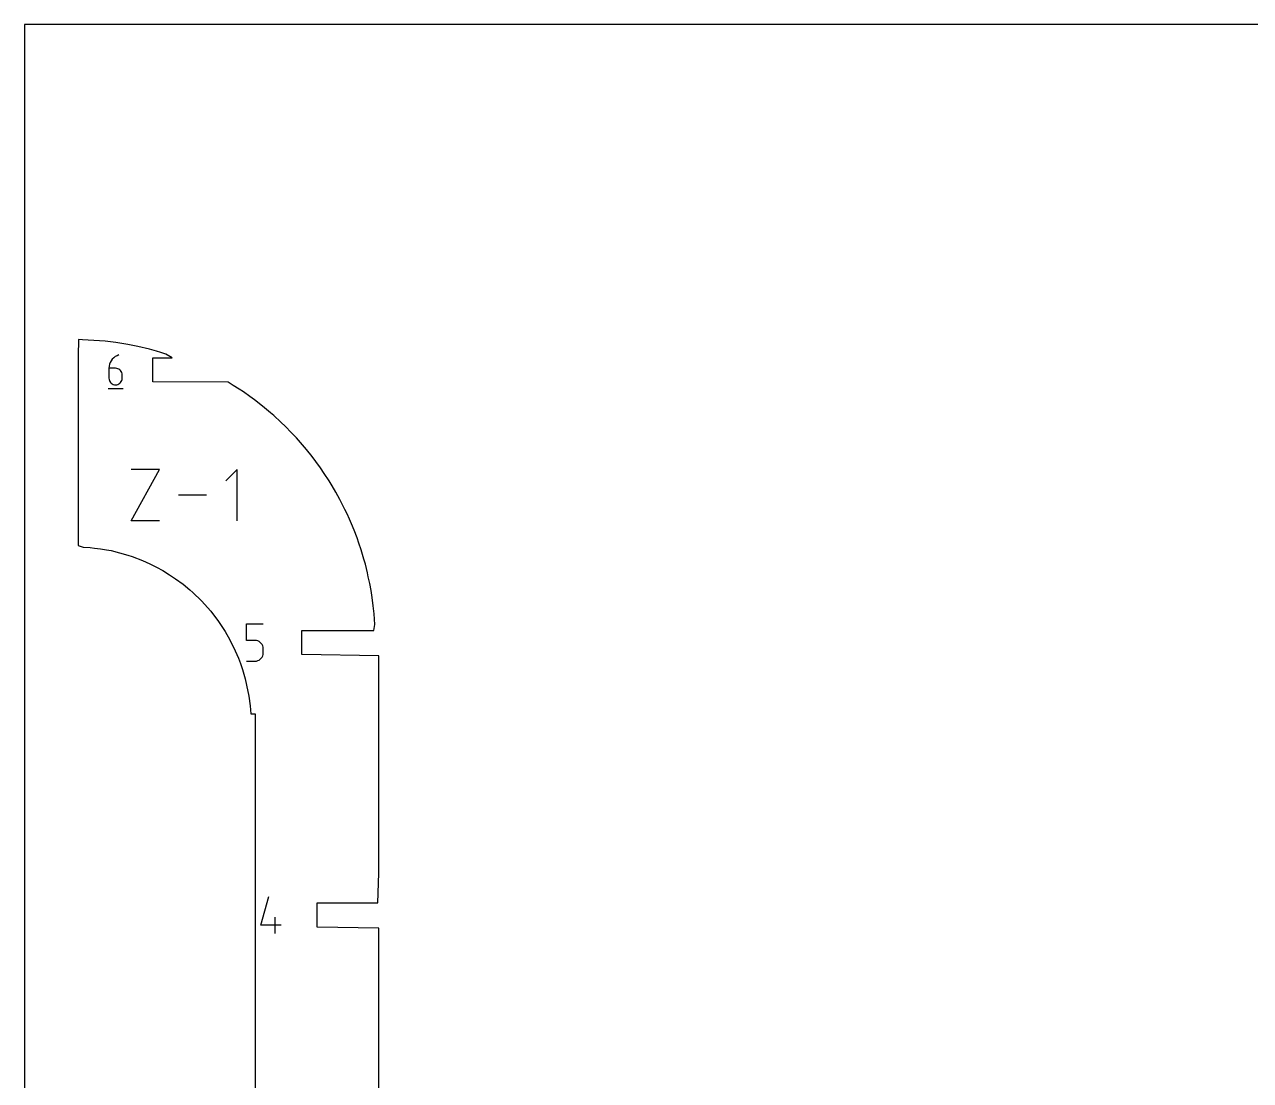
# Model space of a CAD drawing. Extents: x 0 to 1219, y 0 to 609.
# Drawn here: x 0 to 152.4, y 477.8 to 609 of the extents above; entities that cross this region are included whole.
import ezdxf

# ---------------------------------------------------------------- set-up
doc = ezdxf.new("R2010")
doc.units = 0

msp = doc.modelspace()

# ---------------------------------------------------------------- linework, layer by layer
at = {"layer": 'annotation', "color": 1}
for p, q in [((10.651855, 567.004723), (10.565772, 566.776445)), ((10.768515, 567.217185), (10.651855, 567.004723)), ((10.913527, 567.410844), (10.768515, 567.217185)), ((11.084666, 567.58271), (10.913527, 567.410844)), ((11.279709, 567.729793), (11.084666, 567.58271)), ((11.496429, 567.849105), (11.279709, 567.729793)), ((11.732603, 567.937656), (11.496429, 567.849105)), ((11.732603, 567.937656), (11.732603, 567.937656)), ((10.512491, 566.535343), (10.494236, 566.284405)), ((10.494236, 566.284405), (10.494236, 565.050462)), ((11.31865, 566.284405), (10.494236, 566.284405)), ((10.565772, 566.776445), (10.512491, 566.535343)), ((11.466923, 566.271173), (11.31865, 566.284405)), ((11.606442, 566.233011), (11.466923, 566.271173)), ((11.734888, 566.172221), (11.606442, 566.233011)), ((11.849939, 566.091103), (11.734888, 566.172221)), ((11.949276, 565.99196), (11.849939, 566.091103)), ((12.030577, 565.877092), (11.949276, 565.99196)), ((12.091523, 565.748801), (12.030577, 565.877092)), ((12.129791, 565.609388), (12.091523, 565.748801)), ((12.143063, 565.461156), (12.129791, 565.609388)), ((12.143063, 565.050462), (12.143063, 565.461156)), ((12.143063, 565.461156), (12.143063, 565.461156)), ((10.494236, 565.050462), (10.494236, 565.050462)), ((10.494236, 565.050462), (10.507547, 564.902157)), ((10.507547, 564.902157), (10.545911, 564.762552)), ((10.545911, 564.762552), (10.606981, 564.633983)), ((10.606981, 564.633983), (10.688407, 564.518784)), ((10.688407, 564.518784), (10.78784, 564.419293)), ((10.78784, 564.419293), (10.902929, 564.337845)), ((10.902929, 564.337845), (11.031327, 564.276776)), ((11.031327, 564.276776), (11.170684, 564.238421)), ((11.170684, 564.238421), (11.31865, 564.225117)), ((11.31865, 564.225117), (11.466923, 564.238421)), ((11.31865, 564.225117), (11.31865, 564.225117)), ((11.466923, 564.238421), (11.606442, 564.276776)), ((11.606442, 564.276776), (11.734888, 564.337845)), ((11.734888, 564.337845), (11.849939, 564.419293)), ((11.849939, 564.419293), (11.949276, 564.518784)), ((11.949276, 564.518784), (12.030577, 564.633983)), ((12.030577, 564.633983), (12.091523, 564.762552)), ((12.091523, 564.762552), (12.129791, 564.902157)), ((12.129791, 564.902157), (12.143063, 565.050462)), ((10.390981, 563.76105), (12.24725, 563.76105)), ((13.234656, 547.333271), (16.769164, 553.6989)), ((16.769164, 553.6989), (13.234656, 553.6989)), ((26.439363, 553.6989), (25.024202, 552.28334)), ((26.439363, 547.333271), (26.439363, 553.6989)), ((22.63749, 550.516085), (19.156874, 550.516085)), ((16.769164, 547.333271), (13.234656, 547.333271)), ((27.602222, 532.469067), (27.602222, 534.540305)), ((27.602222, 534.540305), (29.667918, 534.540305)), ((28.63507, 532.469067), (27.602222, 532.469067)), ((28.820523, 532.45249), (28.63507, 532.469067)), ((28.995154, 532.404679), (28.820523, 532.45249)), ((29.156026, 532.328519), (28.995154, 532.404679)), ((29.300204, 532.226893), (29.156026, 532.328519)), ((29.424752, 532.102683), (29.300204, 532.226893)), ((29.526733, 531.958774), (29.424752, 532.102683)), ((29.603212, 531.798048), (29.526733, 531.958774)), ((29.651252, 531.623388), (29.603212, 531.798048)), ((29.424656, 530.257049), (29.526668, 530.401373)), ((29.526668, 530.401373), (29.603178, 530.562448)), ((29.603178, 530.562448), (29.651243, 530.737349)), ((29.651243, 530.737349), (29.667918, 530.92315)), ((29.667918, 531.437678), (29.651252, 531.623388)), ((29.667918, 530.92315), (29.667918, 531.437678)), ((29.667918, 531.437678), (29.667918, 531.437678)), ((27.602222, 529.889135), (28.63507, 529.889135)), ((28.63507, 529.889135), (28.820446, 529.905802)), ((28.63507, 529.889135), (28.63507, 529.889135)), ((28.820446, 529.905802), (28.995036, 529.953854)), ((28.995036, 529.953854), (29.155897, 530.030363)), ((29.155897, 530.030363), (29.300084, 530.132404)), ((29.300084, 530.132404), (29.424656, 530.257049)), ((29.35179, 497.073976), (30.36921, 500.642141)), ((31.899369, 497.073976), (29.35179, 497.073976)), ((31.135728, 496.053966), (31.135728, 498.091684))]:
    msp.add_line(p, q, dxfattribs=at)
at = {"layer": 'boundary', "color": 5}
for p, q in [((6.70337, 569.847262), (6.6675, 567.831258)), ((7.212958, 569.824825), (6.70337, 569.847262)), ((8.627535, 569.75633), (7.212958, 569.824825)), ((10.007045, 569.638758), (8.627535, 569.75633)), ((11.352679, 569.475674), (10.007045, 569.638758)), ((12.854222, 569.233699), (11.352679, 569.475674)), ((14.086742, 568.986956), (12.854222, 569.233699)), ((15.526262, 568.640074), (14.086742, 568.986956)), ((16.393368, 568.395391), (15.526262, 568.640074)), ((16.957921, 568.236097), (16.393368, 568.395391)), ((6.6675, 567.831258), (6.6675, 565.653731)), ((15.959789, 564.581386), (15.959789, 567.581387)), ((15.959789, 567.581387), (18.35072, 567.581386)), ((17.574581, 568.036393), (16.957921, 568.236097)), ((18.35072, 567.581386), (17.574581, 568.036393)), ((6.6675, 565.653731), (6.6675, 563.520737)), ((25.317185, 564.543939), (15.959789, 564.581386)), ((25.927213, 564.163055), (25.317185, 564.543939)), ((26.661132, 563.704826), (25.927213, 564.163055)), ((6.6675, 563.520737), (6.6675, 562.976948)), ((6.6675, 562.976948), (6.6675, 561.430115)), ((27.202167, 563.339715), (26.661132, 563.704826)), ((27.987989, 562.79226), (27.202167, 563.339715)), ((28.574645, 562.352152), (27.987989, 562.79226)), ((29.581521, 561.581132), (28.574645, 562.352152)), ((6.6675, 561.430115), (6.6675, 560.121954)), ((30.586025, 560.744521), (29.581521, 561.581132)), ((30.971015, 560.401268), (30.586025, 560.744521)), ((6.6675, 560.121954), (6.6675, 559.37999)), ((6.6675, 559.37999), (6.6675, 558.244609)), ((31.855062, 559.602329), (30.971015, 560.401268)), ((32.431671, 559.033232), (31.855062, 559.602329)), ((6.6675, 558.244609), (6.6675, 557.36862)), ((33.159371, 558.311294), (32.431671, 559.033232)), ((33.788536, 557.623727), (33.159371, 558.311294)), ((6.6675, 557.36862), (6.6675, 556.398663)), ((6.6675, 556.398663), (6.6675, 555.394457)), ((34.543313, 556.783724), (33.788536, 557.623727)), ((35.043979, 556.177396), (34.543313, 556.783724)), ((35.740102, 555.318346), (35.043979, 556.177396)), ((6.6675, 555.394457), (6.6675, 554.582712)), ((36.201034, 554.699031), (35.740102, 555.318346)), ((36.784143, 553.909147), (36.201034, 554.699031)), ((6.6675, 554.582712), (6.6675, 553.874508)), ((6.6675, 553.874508), (6.6675, 552.795436)), ((37.26339, 553.19351), (36.784143, 553.909147)), ((37.85862, 552.292379), (37.26339, 553.19351)), ((6.6675, 552.795436), (6.6675, 552.2166)), ((6.6675, 552.2166), (6.6675, 551.035696)), ((38.235335, 551.6658), (37.85862, 552.292379)), ((38.688478, 550.894648), (38.235335, 551.6658)), ((6.6675, 551.035696), (6.6675, 549.302443)), ((39.204451, 549.967241), (38.688478, 550.894648)), ((6.6675, 549.302443), (6.6675, 547.594726)), ((39.527687, 549.332216), (39.204451, 549.967241)), ((39.832267, 548.733816), (39.527687, 549.332216)), ((40.082127, 548.2125), (39.832267, 548.733816)), ((6.6675, 547.594726), (6.6675, 545.799275)), ((40.388869, 547.534336), (40.082127, 548.2125)), ((40.633738, 546.956672), (40.388869, 547.534336)), ((6.6675, 545.799275), (6.6675, 544.244074)), ((40.965468, 546.160136), (40.633738, 546.956672)), ((41.325005, 545.224171), (40.965468, 546.160136)), ((6.6675, 544.244074), (7.28901, 544.070751)), ((7.28901, 544.070751), (8.143972, 544.019165)), ((8.143972, 544.019165), (8.701648, 543.951798)), ((41.562254, 544.537472), (41.325005, 545.224171)), ((41.833699, 543.720682), (41.562254, 544.537472)), ((8.701648, 543.951798), (9.454879, 543.860817)), ((9.454879, 543.860817), (10.20243, 543.725126)), ((10.20243, 543.725126), (10.762333, 543.623494)), ((10.762333, 543.623494), (11.807538, 543.369913)), ((11.807538, 543.369913), (12.854503, 543.067261)), ((12.854503, 543.067261), (13.361459, 542.904675)), ((13.361459, 542.904675), (14.650395, 542.406675)), ((42.192694, 542.549924), (41.833699, 543.720682)), ((42.359876, 541.938569), (42.192694, 542.549924)), ((14.650395, 542.406675), (15.573166, 541.988785)), ((15.573166, 541.988785), (16.412607, 541.576102)), ((16.412607, 541.576102), (17.200251, 541.142302)), ((17.200251, 541.142302), (18.031633, 540.623966)), ((42.620781, 540.881315), (42.359876, 541.938569)), ((18.031633, 540.623966), (18.772156, 540.139037)), ((18.772156, 540.139037), (19.703853, 539.448013)), ((19.703853, 539.448013), (20.552397, 538.750318)), ((42.730167, 540.383835), (42.620781, 540.881315)), ((42.909128, 539.532085), (42.730167, 540.383835)), ((43.070986, 538.673144), (42.909128, 539.532085)), ((20.552397, 538.750318), (20.935016, 538.414085)), ((20.935016, 538.414085), (21.978869, 537.404765)), ((43.215937, 537.793131), (43.070986, 538.673144)), ((21.978869, 537.404765), (23.143359, 536.097708)), ((43.3474, 536.785097), (43.215937, 537.793131)), ((43.451907, 535.784691), (43.3474, 536.785097)), ((23.143359, 536.097708), (24.110747, 534.824867)), ((43.506358, 535.090353), (43.451907, 535.784691)), ((43.549203, 534.436404), (43.506358, 535.090353)), ((24.110747, 534.824867), (24.530557, 534.211654)), ((24.530557, 534.211654), (24.928137, 533.582356)), ((24.928137, 533.582356), (25.523912, 532.543748)), ((34.449616, 530.71472), (34.449616, 533.71472)), ((34.449616, 533.71472), (43.429183, 533.71472)), ((43.429183, 533.71472), (43.549203, 534.436404)), ((25.523912, 532.543748), (26.199003, 531.174208)), ((26.199003, 531.174208), (26.584957, 530.259415)), ((44.054763, 530.56472), (34.449616, 530.71472)), ((44.058403, 517.567039), (44.054763, 530.56472)), ((26.584957, 530.259415), (26.833408, 529.620448)), ((26.833408, 529.620448), (27.096546, 528.847478)), ((27.096546, 528.847478), (27.425627, 527.707439)), ((27.425627, 527.707439), (27.609868, 526.928704)), ((27.609868, 526.928704), (27.885498, 525.532568)), ((27.885498, 525.532568), (28.03872, 524.34934)), ((28.03872, 524.34934), (28.111451, 523.328671)), ((28.111451, 523.328671), (28.668807, 523.328671)), ((28.668807, 523.328671), (28.669671, 516.812153)), ((28.669671, 516.812153), (28.666813, 496.038222)), ((44.055823, 508.221962), (44.058403, 517.567039)), ((44.055823, 503.54111), (44.055823, 508.221962)), ((43.905824, 499.848053), (44.055823, 503.54111)), ((36.361374, 496.848053), (36.361374, 499.848053)), ((36.361374, 499.848053), (43.905824, 499.848053)), ((44.055823, 496.698053), (36.361374, 496.848053)), ((28.666813, 496.038222), (28.666813, 487.211964)), ((44.055823, 482.63715), (44.055823, 496.698053)), ((28.666813, 487.211964), (28.666813, 468.747748)), ((44.055823, 477.956297), (44.055823, 482.63715)), ((43.905823, 465.981386), (44.055823, 477.956297))]:
    msp.add_line(p, q, dxfattribs=at)
at = {"layer": 'frame', "color": 5}
for p, q in [((1219, 609), (0, 609)), ((0, 609), (0, 0))]:
    msp.add_line(p, q, dxfattribs=at)

doc.saveas('drawing.dxf')
